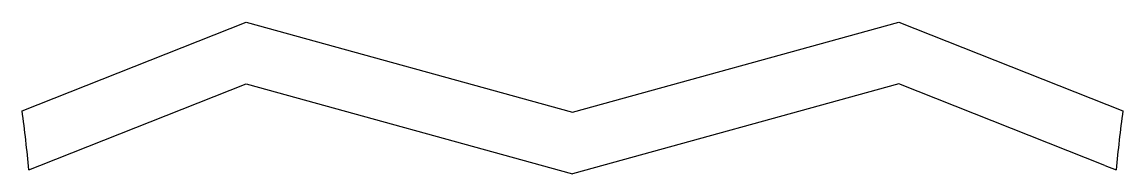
# Model space of a CAD drawing. Header units: millimetres. Extents: x 16.1 to 60.6, y 14.2 to 20.4.
import ezdxf

# ---------------------------------------------------------------- set-up
doc = ezdxf.new("R2010")
doc.units = ezdxf.units.MM
doc.layers.add('Corte exterior', color=1, linetype='Continuous', true_color=0xff0000)
doc.layers.add('grabado linea medio', color=3, linetype='Continuous', true_color=0x00ff00)

msp = doc.modelspace()

# ---------------------------------------------------------------- linework, layer by layer
at = {"layer": 'Corte exterior'}
for p, q in [((16.36, 14.4), (16.807, 14.577)), ((59.822, 14.578), (60.273, 14.399))]:
    msp.add_line(p, q, dxfattribs=at)
msp.add_arc((113.057, 9.453), 53.016, 172.0461, 174.6464, dxfattribs=at)
at = {"layer": 'grabado linea medio'}
msp.add_lwpolyline([(16.36, 14.4, 0.011346), (16.081, 16.79), (25.14, 20.376), (38.316, 16.736), (51.492, 20.375), (60.551, 16.789)], format="xyb", dxfattribs=at)
for points in [[(16.807, 14.577), (25.14, 17.876), (38.316, 14.236)], [(59.822, 14.578), (51.492, 17.875), (38.316, 14.236)]]:
    msp.add_lwpolyline(points, dxfattribs=at)

doc.saveas('drawing.dxf')
